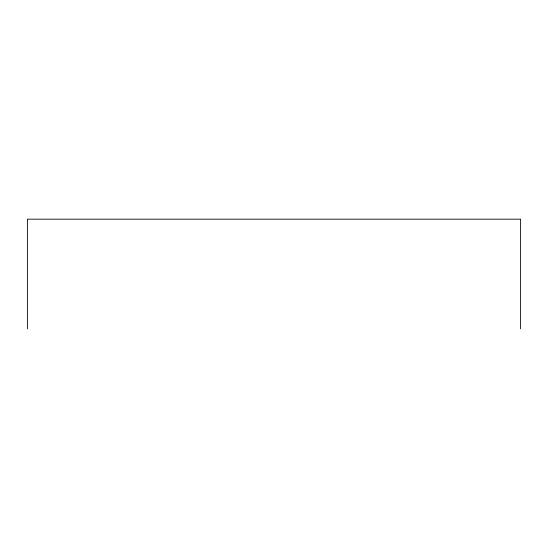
<?xml version="1.0" encoding="UTF-8"?>
<svg xmlns="http://www.w3.org/2000/svg" width="548" height="548" viewBox="0 0 548 548"><rect width="100%" height="100%" fill="white"/><g stroke="black" fill="none" stroke-linecap="round" stroke-linejoin="round"><path stroke-width="0.82" d="M520.6 328.821L520.6 219.179L27.4 219.179L27.4 328.821"/></g></svg>
